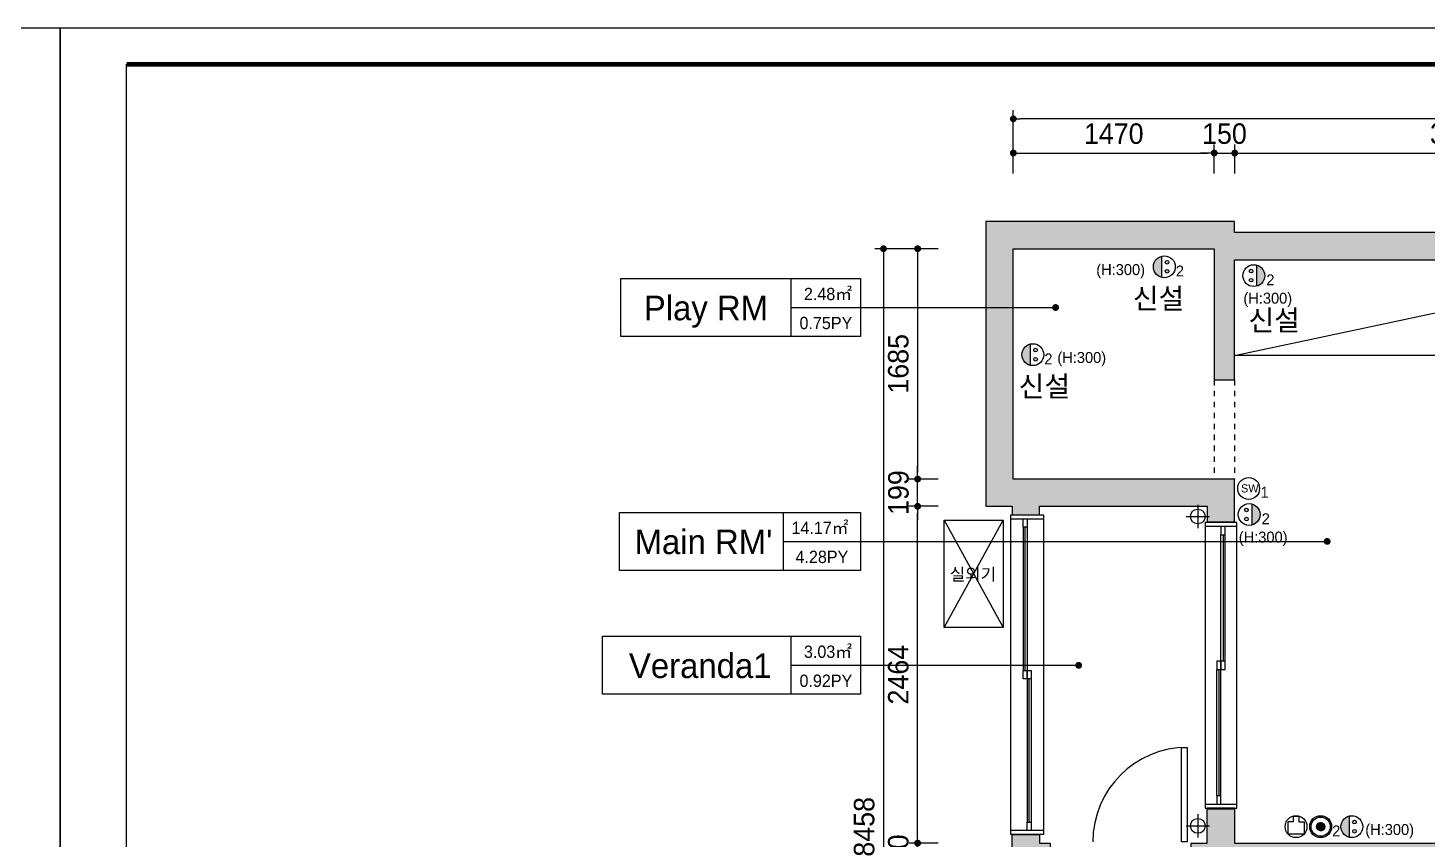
# Model space of a CAD drawing. Header units: millimetres. Extents: x 0 to 400063, y 963 to 238763.
# Drawn here: x 106853 to 117097, y 118955 to 124894 of the extents above; entities that cross this region are included whole.
import ezdxf
from ezdxf.enums import TextEntityAlignment as Align

# ---------------------------------------------------------------- set-up
doc = ezdxf.new("R2010")
doc.units = ezdxf.units.MM
doc.header["$LTSCALE"] = 40
doc.header["$PDMODE"] = 34
doc.linetypes.add('HIDDEN', pattern=[2, 1, -1])
doc.layers.get('Defpoints').update_dxf_attribs({"color": 249})
doc.layers.add('.', color=7, linetype='Continuous', lineweight=13)
for name, color, linetype in [('2sec', 2, 'Continuous'), ('3TI-CE-LIGHT', 6, 'Continuous'), ('3TI-CE-LTEXT', 7, 'Continuous'), ('DIM', 8, 'Continuous'), ('DOOR', 4, 'Continuous'), ('DOOR-FRAME', 4, 'Continuous'), ('DWG', 7, 'Continuous'), ('GPG-TEXT', 3, 'Continuous'), ('SOL253', 253, 'Continuous'), ('도면층4', 4, 'Continuous'), ('도면층5', 5, 'Continuous'), ('도면층8', 253, 'Continuous'), ('전기', 7, 'Continuous')]:
    doc.layers.add(name, color=color, linetype=linetype)
doc.styles.add('GHS', font='stylu.ttf')
doc.styles.add('HANA-TEXT', font='stylu.ttf')
doc.styles.add('HY울릉도L', font='HYWULM.TTF')
doc.styles.add('울릉도 L', font='HYWULM.TTF')
doc.styles.add('휴먼엑스포', font='stylu.ttf')
doc.dimstyles.new('황금손50', dxfattribs={"dimscale": 50, "dimtxt": 3, "dimasz": 1, "dimexe": 1.25, "dimexo": 2, "dimgap": 1.25, "dimtad": 1, "dimdec": 0, "dimzin": 9, "dimtxsty": '울릉도 L', "dimblk": 'DOT', "dimcen": 2.5, "dimclrd": 1, "dimclre": 1, "dimadec": 0, "dimazin": 0, "dimtfac": 1, "dimtdec": 0, "dimtix": 1, "dimtmove": 0, "dimatfit": 2, "dimldrblk": 'DOT', "dimfxl": 0, "dimarcsym": 0})
pattern_1 = [(45, (-37885.294, -39174.001), (-11.2253202, 11.2253202), [])]

# ---------------------------------------------------------------- blocks, each defined once
blk = doc.blocks.new('_Dot')
at = {"color": 0, "lineweight": -2}
blk.add_line((-0.5, 0), (-1, 0), dxfattribs=at)
at = {"color": 0, "const_width": 0.5}
blk.add_lwpolyline([(-0.25, 0, 1), (0.25, 0, 1)], format="xyb", close=True, dxfattribs=at)
blk = doc.blocks.new('*D197')
at = {"layer": 'Defpoints', "color": 0}
for p in [(115533, 123980), (114063, 123730), (115533, 123730)]:
    blk.add_point(p, dxfattribs=at)
at = {"layer": 'DIM', "color": 1, "lineweight": -2}
for p, q in [((114063, 123830), (114063, 124043)), ((114113, 123980), (115483, 123980)), ((115533, 123830), (115533, 124043))]:
    blk.add_line(p, q, dxfattribs=at)
at = {"layer": 'DIM', "color": 1, "lineweight": -2, "xscale": 50, "yscale": 50, "zscale": 50, "rotation": 180}
blk.add_blockref('_Dot', (114063, 123980), dxfattribs=at)
at = {"layer": 'DIM', "color": 1, "lineweight": -2, "xscale": 50, "yscale": 50, "zscale": 50}
blk.add_blockref('_Dot', (115533, 123980), dxfattribs=at)
at = {"layer": 'DIM', "color": 1, "insert": (114798, 124121), "char_height": 150, "attachment_point": 5, "style": '울릉도 L'}
blk.add_mtext('1470', dxfattribs=at)
blk = doc.blocks.new('*D198')
at = {"layer": 'Defpoints', "color": 0}
for p in [(115683, 123980), (115533, 123730), (115683, 123730)]:
    blk.add_point(p, dxfattribs=at)
at = {"layer": 'DIM', "color": 1, "lineweight": -2}
for p, q in [((115483, 123980), (115433, 123980)), ((115533, 123830), (115533, 124043)), ((115533, 123980), (115683, 123980)), ((115683, 123830), (115683, 124043)), ((115733, 123980), (115783, 123980))]:
    blk.add_line(p, q, dxfattribs=at)
at = {"layer": 'DIM', "color": 1, "lineweight": -2, "xscale": 50, "yscale": 50, "zscale": 50}
blk.add_blockref('_Dot', (115533, 123980), dxfattribs=at)
at = {"layer": 'DIM', "color": 1, "lineweight": -2, "xscale": 50, "yscale": 50, "zscale": 50, "rotation": 180}
blk.add_blockref('_Dot', (115683, 123980), dxfattribs=at)
at = {"layer": 'DIM', "color": 1, "insert": (115608, 124121), "char_height": 150, "attachment_point": 5, "style": '울릉도 L'}
blk.add_mtext('150', dxfattribs=at)
blk = doc.blocks.new('*D199')
at = {"layer": 'Defpoints', "color": 0}
for p in [(118978, 123980), (115683, 123730), (118978, 123730)]:
    blk.add_point(p, dxfattribs=at)
at = {"layer": 'DIM', "color": 1, "lineweight": -2}
for p, q in [((115683, 123830), (115683, 124043)), ((115733, 123980), (118928, 123980)), ((118978, 123830), (118978, 124043))]:
    blk.add_line(p, q, dxfattribs=at)
at = {"layer": 'DIM', "color": 1, "lineweight": -2, "xscale": 50, "yscale": 50, "zscale": 50, "rotation": 180}
blk.add_blockref('_Dot', (115683, 123980), dxfattribs=at)
at = {"layer": 'DIM', "color": 1, "lineweight": -2, "xscale": 50, "yscale": 50, "zscale": 50}
blk.add_blockref('_Dot', (118978, 123980), dxfattribs=at)
at = {"layer": 'DIM', "color": 1, "insert": (117330, 124121), "char_height": 150, "attachment_point": 5, "style": '울릉도 L'}
blk.add_mtext('3295', dxfattribs=at)
blk = doc.blocks.new('*D204')
at = {"layer": 'Defpoints', "color": 0}
for p in [(114063, 124230), (114063, 123730), (125726, 123730)]:
    blk.add_point(p, dxfattribs=at)
at = {"layer": 'DIM', "color": 1, "lineweight": -2}
for p, q in [((114063, 123830), (114063, 124293)), ((125726, 123830), (125726, 124293)), ((125676, 124230), (114113, 124230))]:
    blk.add_line(p, q, dxfattribs=at)
at = {"layer": 'DIM', "color": 1, "lineweight": -2, "xscale": 50, "yscale": 50, "zscale": 50, "rotation": 180}
blk.add_blockref('_Dot', (114063, 124230), dxfattribs=at)
at = {"layer": 'DIM', "color": 1, "lineweight": -2, "xscale": 50, "yscale": 50, "zscale": 50}
blk.add_blockref('_Dot', (125726, 124230), dxfattribs=at)
at = {"layer": 'DIM', "color": 1, "insert": (119894, 124371), "char_height": 150, "attachment_point": 5, "style": '울릉도 L'}
blk.add_mtext('11663', dxfattribs=at)
blk = doc.blocks.new('*D221')
at = {"layer": 'Defpoints', "color": 0}
for p in [(113363, 118932), (113613, 118932), (113613, 118732)]:
    blk.add_point(p, dxfattribs=at)
at = {"layer": 'DIM', "color": 1, "lineweight": -2}
for p, q in [((113363, 118982), (113363, 119032)), ((113513, 118932), (113300, 118932)), ((113363, 118732), (113363, 118932)), ((113513, 118732), (113300, 118732)), ((113363, 118682), (113363, 118632))]:
    blk.add_line(p, q, dxfattribs=at)
at = {"layer": 'DIM', "color": 1, "lineweight": -2, "xscale": 50, "yscale": 50, "zscale": 50}
for p, rotation in [((113363, 118932), 270), ((113363, 118732), 90)]:
    blk.add_blockref('_Dot', p, dxfattribs=dict(at, rotation=rotation))
at = {"layer": 'DIM', "color": 1, "insert": (113222, 118832), "char_height": 150, "attachment_point": 5, "rotation": 90, "style": '울릉도 L'}
blk.add_mtext('200', dxfattribs=at)
blk = doc.blocks.new('*D222')
at = {"layer": 'Defpoints', "color": 0}
for p in [(113363, 121396), (113613, 121396), (113613, 118932)]:
    blk.add_point(p, dxfattribs=at)
at = {"layer": 'DIM', "color": 1, "lineweight": -2}
for p, q in [((113513, 121396), (113300, 121396)), ((113363, 118982), (113363, 121346)), ((113513, 118932), (113300, 118932))]:
    blk.add_line(p, q, dxfattribs=at)
at = {"layer": 'DIM', "color": 1, "lineweight": -2, "xscale": 50, "yscale": 50, "zscale": 50}
for p, rotation in [((113363, 121396), 90), ((113363, 118932), 270)]:
    blk.add_blockref('_Dot', p, dxfattribs=dict(at, rotation=rotation))
at = {"layer": 'DIM', "color": 1, "insert": (113222, 120164), "char_height": 150, "attachment_point": 5, "rotation": 90, "style": '울릉도 L'}
blk.add_mtext('2464', dxfattribs=at)
blk = doc.blocks.new('*D223')
at = {"layer": 'Defpoints', "color": 0}
for p in [(113363, 121595), (113613, 121595), (113613, 121396)]:
    blk.add_point(p, dxfattribs=at)
at = {"layer": 'DIM', "color": 1, "lineweight": -2}
for p, q in [((113363, 121645), (113363, 121695)), ((113513, 121595), (113300, 121595)), ((113363, 121396), (113363, 121595)), ((113513, 121396), (113300, 121396)), ((113363, 121346), (113363, 121296))]:
    blk.add_line(p, q, dxfattribs=at)
at = {"layer": 'DIM', "color": 1, "lineweight": -2, "xscale": 50, "yscale": 50, "zscale": 50}
for p, rotation in [((113363, 121595), 270), ((113363, 121396), 90)]:
    blk.add_blockref('_Dot', p, dxfattribs=dict(at, rotation=rotation))
at = {"layer": 'DIM', "color": 1, "insert": (113223, 121496), "char_height": 150, "attachment_point": 5, "rotation": 90, "style": '울릉도 L'}
blk.add_mtext('199', dxfattribs=at)
blk = doc.blocks.new('*D224')
at = {"layer": 'Defpoints', "color": 0}
for p in [(113613, 123280), (113363, 121595), (113613, 121595)]:
    blk.add_point(p, dxfattribs=at)
at = {"layer": 'DIM', "color": 1, "lineweight": -2}
for p, q in [((113513, 123280), (113300, 123280)), ((113363, 123230), (113363, 121645)), ((113513, 121595), (113300, 121595))]:
    blk.add_line(p, q, dxfattribs=at)
at = {"layer": 'DIM', "color": 1, "lineweight": -2, "xscale": 50, "yscale": 50, "zscale": 50}
for p, rotation in [((113363, 123280), 90), ((113363, 121595), 270)]:
    blk.add_blockref('_Dot', p, dxfattribs=dict(at, rotation=rotation))
at = {"layer": 'DIM', "color": 1, "insert": (113222, 122438), "char_height": 150, "attachment_point": 5, "rotation": 90, "style": '울릉도 L'}
blk.add_mtext('1685', dxfattribs=at)
blk = doc.blocks.new('*D225')
at = {"layer": 'Defpoints', "color": 0}
for p in [(113613, 123280), (113113, 114822), (113613, 114822)]:
    blk.add_point(p, dxfattribs=at)
at = {"layer": 'DIM', "color": 1, "lineweight": -2}
for p, q in [((113513, 123280), (113050, 123280)), ((113113, 123230), (113113, 114872)), ((113513, 114822), (113050, 114822))]:
    blk.add_line(p, q, dxfattribs=at)
at = {"layer": 'DIM', "color": 1, "lineweight": -2, "xscale": 50, "yscale": 50, "zscale": 50}
for p, rotation in [((113113, 123280), 90), ((113113, 114822), 270)]:
    blk.add_blockref('_Dot', p, dxfattribs=dict(at, rotation=rotation))
at = {"layer": 'DIM', "color": 1, "insert": (112972, 119051), "char_height": 150, "attachment_point": 5, "rotation": 90, "style": '울릉도 L'}
blk.add_mtext('8458', dxfattribs=at)

msp = doc.modelspace()

# ---------------------------------------------------------------- hatches: boundary and pattern name
at = {"layer": '.'}
h = msp.add_hatch(color=251, dxfattribs=at)
h.dxf.hatch_style = 1
h.paths.add_polyline_path([(114211.6, 115385.2), (114011.6, 115293), (114011.6, 114622.2), (116445.8, 114622.2), (116445.8, 114822.2), (114211.6, 114822.2)])
h.paths.add_polyline_path([(119464.6, 114822.2), (116445.8, 114822.2), (116445.8, 114622.2), (119464.6, 114622.2)])
h.paths.add_polyline_path([(124342.4, 114767.2), (123882.4, 114767.2), (123882.4, 115409.2), (123682.4, 115409.2), (123682.4, 114822.2), (120976.6, 114822.2), (120976.6, 116297.2), (120822.4, 116297.2), (120821.6, 114822.2), (120426.6, 114822.2), (120426.6, 114622.2), (124135.4, 114622.2), (124135.4, 113259.2), (125295.4, 113259.2), (125295.4, 113947.2), (125172.4, 113947.2), (125172.4, 113382.2), (124342.4, 113382.2)])
h.paths.add_polyline_path([(123882.4, 117222.2), (123959.1, 117222.2), (123959.1, 117382.2), (120821.6, 117382.2), (120821.6, 117197.2), (120976.6, 117197.2), (120976.6, 117222.2), (123682.4, 117222.2), (123682.4, 116589.2), (123882.4, 116589.2)])
h.paths.add_polyline_path([(125950.6, 117637.2), (125750.6, 117637.2), (125750.6, 117382.2), (124754.1, 117382.2), (124754.1, 117222.2), (124942.4, 117222.2), (124942.4, 116622.2), (125772.4, 116622.2), (125772.4, 116482.2), (125950.6, 116482.2), (125950.6, 116622.2)])
h.paths.add_polyline_path([(125131.6, 117222.2), (125750.6, 117222.2), (125750.6, 116822.2), (125131.6, 116822.2)], flags=16)
h.paths.add_polyline_path([(125950.6, 120113.2), (122525.6, 120113.2), (122525.6, 119957.2), (125750.6, 119957.2), (125750.6, 119707.2), (125950.6, 119707.2)])
h.paths.add_polyline_path([(121622.6, 120113.2), (121610.6, 120113.2), (121610.6, 121753.2), (120985.6, 121753.2), (120985.6, 123198.2), (125725.6, 123198.2), (125725.6, 122488.2), (125950.6, 122488.2), (125950.6, 123398.2), (115682.6, 123398.2), (115682.6, 123480.2), (113862.6, 123480.2), (113862.6, 121396.2), (114054.6, 121396.2), (114054.6, 121334.2), (114254.6, 121334.2), (114254.6, 121396.2), (115482.6, 121396.2), (115482.6, 121282.2), (115682.6, 121282.2), (115682.6, 121595.2), (114062.6, 121595.2), (114062.6, 123280.2), (115532.6, 123280.2), (115532.6, 122320.2), (115682.6, 122320.2), (115682.6, 123198.2), (118977.6, 123198.2), (118977.6, 122450.2), (119127.6, 122450.2), (119127.6, 123198.2), (120472.6, 123198.2), (120472.6, 121753.2), (118977.6, 121753.2), (118977.6, 119821.2), (119132.6, 119821.2), (119132.6, 119957.2), (119147.6, 119957.2), (119147.6, 120107.2), (119132.6, 120107.2), (119132.6, 121557.2), (120717.6, 121557.2), (121467.6, 121557.2), (121467.6, 120107.2), (120717.6, 120107.2), (119947.6, 120107.2), (119947.6, 119957.2), (121622.6, 119957.2)])
h.paths.add_polyline_path([(120835.6, 121753.2), (120622.6, 121753.2), (120622.6, 123198.2), (120835.6, 123198.2)], flags=16)
h.paths.add_polyline_path([(119132.6, 118932.2), (115682.6, 118932.2), (115682.6, 119182.2), (115482.6, 119182.2), (115482.6, 118932.2), (115364.6, 118932.2), (115364.6, 118732.2), (119132.6, 118732.2)])
h.paths.add_polyline_path([(114331.6, 118932.2), (114254.6, 118932.2), (114254.6, 118994.2), (114054.6, 118994.2), (114053.3, 118749.2), (114211.6, 118732.2), (114331.6, 118732.2)])
h = msp.add_hatch(dxfattribs=at)
h.set_pattern_fill('ANSI31', color=256, scale=5)
h.set_pattern_definition(pattern_1)
h.paths.add_polyline_path([(115682.6, 121282.2), (115482.6, 121282.2), (115482.6, 121277.2), (115682.6, 121277.2)])
h = msp.add_hatch(dxfattribs=at)
h.set_pattern_fill('ANSI31', color=256, scale=5)
h.set_pattern_definition(pattern_1)
h.paths.add_polyline_path([(115682.6, 119187.2), (115482.6, 119187.2), (115482.6, 119182.2), (115682.6, 119182.2)])
at = {"layer": '전기'}
h = msp.add_hatch(color=256, dxfattribs=at)
h.dxf.hatch_style = 1
h.paths.add_polyline_path([(115147.9, 123225.5, 0.3419987), (115087.9, 123148, 0.3419987), (115147.9, 123070.5)])
h.paths.add_polyline_path([(115174.6, 123181.3, 1), (115201.2, 123181.3, 1)])
h.paths.add_polyline_path([(115174.6, 123114.7, 1), (115201.2, 123114.7, 1)])
h = msp.add_hatch(color=256, dxfattribs=at)
h.dxf.hatch_style = 1
h.paths.add_polyline_path([(115842.5, 123160.7, -0.3419987), (115902.5, 123083.3, -0.3419987), (115842.5, 123005.8)])
h.paths.add_polyline_path([(115815.9, 123116.6, -1), (115789.2, 123116.6, -1)])
h.paths.add_polyline_path([(115815.9, 123049.9, -1), (115789.2, 123049.9, -1)])
h = msp.add_hatch(color=256, dxfattribs=at)
h.dxf.hatch_style = 1
h.paths.add_polyline_path([(114185.7, 122582.4, 0.3419987), (114125.7, 122505, 0.3419987), (114185.7, 122427.5)])
h.paths.add_polyline_path([(114212.4, 122538.3, 1), (114239.1, 122538.3, 1)])
h.paths.add_polyline_path([(114212.4, 122471.6, 1), (114239.1, 122471.6, 1)])
h = msp.add_hatch(color=256, dxfattribs=at)
h.dxf.hatch_style = 1
h.paths.add_polyline_path([(115808.8, 121413.2, -0.3419987), (115868.8, 121335.7, -0.3419987), (115808.8, 121258.3)])
h.paths.add_polyline_path([(115782.2, 121369, -1), (115755.5, 121369, -1)])
h.paths.add_polyline_path([(115782.2, 121302.4, -1), (115755.5, 121302.4, -1)])
h = msp.add_hatch(dxfattribs=at)
h.set_pattern_fill('ANSI31', color=256)
h.set_pattern_definition([(45, (291750.32446, 224072.41353), (-0.08838834765, 0.08838834765), [])])
h.paths.add_polyline_path([(116282.1, 119052.2, 1), (116342.1, 119052.2, 1)])
h = msp.add_hatch(color=256, dxfattribs=at)
h.dxf.hatch_style = 1
h.paths.add_polyline_path([(116519.6, 119129.7, 0.3419987), (116459.6, 119052.2, 0.3419987), (116519.6, 118974.8)])
h.paths.add_polyline_path([(116546.2, 119085.5, 1), (116572.9, 119085.5, 1)])
h.paths.add_polyline_path([(116546.2, 119018.9, 1), (116572.9, 119018.9, 1)])

# ---------------------------------------------------------------- linework, layer by layer
at = {"layer": '2sec'}
msp.add_lwpolyline([(125950.6, 123398.2), (115682.6, 123398.2), (115682.6, 123480.2), (113862.6, 123480.2), (113862.6, 121396.2), (114054.6, 121396.2), (114054.6, 121334.2), (114254.6, 121334.2), (114254.6, 121396.2), (115482.6, 121396.2), (115482.6, 121282.2), (115682.6, 121282.2), (115682.6, 121595.2), (114062.6, 121595.2), (114062.6, 123280.2), (115532.6, 123280.2), (115532.6, 122320.2), (115682.6, 122320.2), (115682.6, 123198.2), (118977.6, 123198.2)], dxfattribs=at)
for points in [[(115482.6, 121282.2), (115682.6, 121282.2), (115682.6, 121277.2), (115482.6, 121277.2)], [(115682.6, 118932.2), (119132.6, 118932.2), (119132.6, 118732.2), (115364.6, 118732.2), (115364.6, 118932.2), (115482.6, 118932.2), (115482.6, 119182.2), (115682.6, 119182.2)], [(115482.6, 119182.2), (115682.6, 119182.2), (115682.6, 119187.2), (115482.6, 119187.2)], [(114331.6, 118932.2), (114331.6, 118732.2), (114211.6, 118732.2), (114053.3, 118749.2), (114054.6, 118994.2), (114254.6, 118994.2), (114254.6, 118932.2)]]:
    msp.add_lwpolyline(points, close=True, dxfattribs=at)
at = {"layer": '3TI-CE-LIGHT'}
for p, q in [((113556, 120509.3), (113988.3, 121294.4)), ((113556, 121294.4), (113988.3, 120509.3))]:
    msp.add_line(p, q, dxfattribs=at)
msp.add_lwpolyline([(113556, 121294.4), (113988.3, 121294.4), (113988.3, 120509.3), (113556, 120509.3)], close=True, dxfattribs=at)
at = {"layer": 'Defpoints', "color": 9}
for points in [[(107088.3, 124894.5), (86729.9, 124894.5), (86729.9, 110534.2), (107088.3, 110534.2)], [(127446.6, 124894.5), (107088.3, 124894.5), (107088.3, 110534.2), (127446.6, 110534.2)]]:
    msp.add_lwpolyline(points, close=True, dxfattribs=at)
at = {"layer": 'Defpoints'}
msp.add_lwpolyline([(107574.9, 124629), (126959.9, 124629), (126959.9, 112110.4), (107574.9, 112110.4)], close=True, dxfattribs=at)
at = {"layer": 'DOOR', "color": 5}
msp.add_arc((115334.6, 118942.2), 690, 90, 180, dxfattribs=at)
at = {"layer": 'DOOR-FRAME', "linetype": 'Continuous'}
msp.add_lwpolyline([(115334.6, 119632.2), (115334.6, 118942.2), (115294.6, 118942.2), (115294.6, 119632.2)], close=True, dxfattribs=at)
at = {"layer": 'DWG', "color": 2, "const_width": 32.4}
msp.add_lwpolyline([(107574.9, 124629), (126959.9, 124629)], dxfattribs=at)
at = {"layer": 'SOL253'}
for p, q in [((112436.2, 122637.6), (112436.2, 123062.1)), ((112436.2, 122849.8), (112945.8, 122849.8)), ((112945.8, 122849.8), (114372.2, 122849.8)), ((112380.4, 120926.8), (112380.4, 121351.3)), ((112380.4, 121139.1), (112945.8, 121139.1)), ((112945.8, 121139.1), (116359.5, 121139.1)), ((112436.2, 120020.6), (112436.2, 120445.1)), ((112436.2, 120232.8), (112945.8, 120232.8)), ((112945.8, 120232.8), (114541.6, 120232.8))]:
    msp.add_line(p, q, dxfattribs=at)
for points in [[(111190.5, 123062.1), (112945.8, 123062.1), (112945.8, 122637.6), (111190.5, 122637.6)], [(111180.4, 121351.3), (112945.8, 121351.3), (112945.8, 120926.8), (111180.4, 120926.8)], [(111057.5, 120445.1), (112945.8, 120445.1), (112945.8, 120020.6), (111057.5, 120020.6)]]:
    msp.add_lwpolyline(points, close=True, dxfattribs=at)
at = {"layer": 'SOL253', "const_width": 25}
for points in [[(114372.2, 122837.3, -1), (114372.2, 122862.3, -1)], [(116359.5, 121126.6, -1), (116359.5, 121151.6, -1)], [(114541.6, 120220.3, -1), (114541.6, 120245.3, -1)]]:
    msp.add_lwpolyline(points, format="xyb", close=True, dxfattribs=at)
at = {"layer": '도면층4'}
for p, q in [((114044.6, 118994.2), (114044.6, 121334.2)), ((114044.6, 121334.2), (114284.6, 121334.2)), ((114044.6, 121304.2), (114284.6, 121304.2)), ((114284.6, 121334.2), (114284.6, 118994.2)), ((114149.6, 120194.2), (114149.6, 121244.2)), ((115467.6, 121277.2), (115467.6, 119187.2)), ((115697.6, 121277.2), (115467.6, 121277.2)), ((115697.6, 121247.2), (115467.6, 121247.2)), ((115697.6, 119187.2), (115697.6, 121277.2)), ((115597.6, 121187.2), (115597.6, 120262.2)), ((115567.6, 120202.2), (115567.6, 119277.2)), ((114179.6, 119084.2), (114179.6, 120134.2)), ((115467.6, 119217.2), (115697.6, 119217.2)), ((115467.6, 119187.2), (115697.6, 119187.2)), ((114284.6, 119024.2), (114044.6, 119024.2)), ((114284.6, 118994.2), (114044.6, 118994.2))]:
    msp.add_line(p, q, dxfattribs=at)
for points in [[(114164.6, 121244.2), (114134.6, 121244.2), (114134.6, 121304.2), (114164.6, 121304.2)], [(115612.6, 121247.2), (115582.6, 121247.2), (115582.6, 121187.2), (115612.6, 121187.2)], [(114164.6, 120134.2), (114134.6, 120134.2), (114134.6, 120194.2), (114164.6, 120194.2)], [(114194.6, 120134.2), (114164.6, 120134.2), (114164.6, 120194.2), (114194.6, 120194.2)], [(115582.6, 120262.2), (115552.6, 120262.2), (115552.6, 120202.2), (115582.6, 120202.2)], [(115612.6, 120262.2), (115582.6, 120262.2), (115582.6, 120202.2), (115612.6, 120202.2)], [(115582.6, 119277.2), (115552.6, 119277.2), (115552.6, 119217.2), (115582.6, 119217.2)], [(114194.6, 119024.2), (114164.6, 119024.2), (114164.6, 119084.2), (114194.6, 119084.2)]]:
    msp.add_lwpolyline(points, close=True, dxfattribs=at)
at = {"layer": '도면층5'}
for p, q in [((114134.6, 121244.2), (114134.6, 120194.2)), ((114164.6, 121244.2), (114164.6, 120194.2)), ((115582.6, 120262.2), (115582.6, 121187.2)), ((115612.6, 120262.2), (115612.6, 121187.2)), ((115552.6, 119277.2), (115552.6, 120202.2)), ((115582.6, 119277.2), (115582.6, 120202.2)), ((114164.6, 120134.2), (114164.6, 119084.2)), ((114194.6, 120134.2), (114194.6, 119084.2))]:
    msp.add_line(p, q, dxfattribs=at)
at = {"layer": '도면층8'}
for p, q in [((115682.6, 122498.2), (118977.6, 123198.2)), ((115413.3, 121406.9), (115413.3, 121235.2)), ((115327.4, 121321), (115499.2, 121321)), ((115413.3, 119144), (115413.3, 118972.2)), ((115327.4, 119058.1), (115499.2, 119058.1))]:
    msp.add_line(p, q, dxfattribs=at)
at = {"layer": '도면층8', "linetype": 'HIDDEN'}
for p, q in [((115532.6, 122320.2), (115532.6, 121595.2)), ((115682.6, 122320.2), (115682.6, 121595.2))]:
    msp.add_line(p, q, dxfattribs=at)
at = {"layer": '도면층8'}
msp.add_lwpolyline([(118977.6, 122498.2), (115682.6, 122498.2), (115682.6, 123198.2), (118977.6, 123198.2)], close=True, dxfattribs=at)
for centre in [(115413.3, 121321), (115413.3, 119058.1)]:
    msp.add_circle(centre, 54, dxfattribs=at)
at = {"layer": '전기'}
for p, q in [((115147.9, 123225.5), (115147.9, 123070.5)), ((115842.5, 123160.7), (115842.5, 123005.8)), ((114185.7, 122582.4), (114185.7, 122427.5)), ((115808.8, 121413.2), (115808.8, 121258.3)), ((116111.9, 119088.2), (116071.9, 119088.2)), ((116071.9, 119088.2), (116071.9, 119000.2)), ((116111.9, 119128.2), (116151.9, 119128.2)), ((116111.9, 119128.2), (116111.9, 119088.2)), ((116151.9, 119128.2), (116151.9, 119088.2)), ((116151.9, 119088.2), (116191.9, 119088.2)), ((116191.9, 119088.2), (116191.9, 119000.2)), ((116519.6, 119129.7), (116519.6, 118974.8)), ((116071.9, 119000.2), (116191.9, 119000.2))]:
    msp.add_line(p, q, dxfattribs=at)
for centre, radius in [((115167.9, 123148), 80), ((115187.9, 123181.3), 13.3), ((115822.5, 123083.3), 80), ((115187.9, 123114.7), 13.3), ((115802.5, 123116.6), 13.3), ((115802.5, 123049.9), 13.3), ((114205.7, 122505), 80), ((114225.7, 122538.3), 13.3), ((114225.7, 122471.6), 13.3), ((115784.7, 121526.6), 80), ((115788.8, 121335.7), 80), ((115768.8, 121369), 13.3), ((115768.8, 121302.4), 13.3), ((116131.9, 119052.2), 80), ((116312.1, 119052.2), 80), ((116312.1, 119052.2), 70), ((116312.1, 119052.2), 30), ((116539.6, 119052.2), 80), ((116559.6, 119085.5), 13.3), ((116559.6, 119018.9), 13.3)]:
    msp.add_circle(centre, radius, dxfattribs=at)

# ---------------------------------------------------------------- texts
at = {"layer": '3TI-CE-LTEXT', "color": 3, "ltscale": 0.5, "style": 'HANA-TEXT'}
for p in [(115125.8, 122919.4), (115971.3, 122759), (114290.4, 122276.3)]:
    msp.add_text('신설', height=150, rotation=360, dxfattribs=at).set_placement(p, align=Align.MIDDLE)
at = {"layer": 'GPG-TEXT'}
for s, height, style, p in [('Play RM', 180, 'GHS', (111813.8, 122756.5)), ('2.48㎡', 90, 'HY울릉도L', (112707, 122903.9)), ('0.75PY', 90, 'HY울릉도L', (112691.6, 122691.7)), ('14.17㎡', 90, 'HY울릉도L', (112648.5, 121193.2)), ("Main RM'", 180, 'GHS', (111795.9, 121045.8)), ('4.28PY', 90, 'HY울릉도L', (112662.3, 120980.9)), ('3.03㎡', 90, 'HY울릉도L', (112707, 120286.9)), ('Veranda1', 180, 'GHS', (111772, 120139.5)), ('0.92PY', 90, 'HY울릉도L', (112691.6, 120074.7))]:
    msp.add_text(s, height=height, dxfattribs=dict(at, style=style)).set_placement(p, align=Align.CENTER)
at = {"layer": '도면층4', "style": '휴먼엑스포'}
msp.add_text('실외기', height=90, dxfattribs=at).set_placement((113597.9, 120853.4))
at = {"layer": '전기', "style": '휴먼엑스포'}
for s, height, p in [('(H:300)', 80, (114669.9, 123087.3)), ('2', 80, (115252.1, 123076.9)), ('2', 80, (115914.3, 123012.2)), ('(H:300)', 80, (115746.5, 122878.1)), ('(H:300)', 80, (114385.3, 122444.3)), ('2', 80, (114289.9, 122433.9)), ('SW', 60, (115728.8, 121497.1)), ('1', 80, (115871.8, 121458.7)), ('2', 80, (115880.5, 121264.6)), ('(H:300)', 80, (115712.7, 121130.6)), ('2', 80, (116395.9, 118981.1)), ('(H:300)', 80, (116638.3, 118991.5))]:
    msp.add_text(s, height=height, dxfattribs=at).set_placement(p)

# ---------------------------------------------------------------- dimensions: what is measured, and where the dimension line sits
at = {"layer": 'DIM'}
for base, p1, p2, picture, middle in [((114062.6, 124230.2), (125725.6, 123730.2), (114062.6, 123730.2), '*D204', (119894.1, 124370.8)), ((115532.6, 123980.2), (114062.6, 123730.2), (115532.6, 123730.2), '*D197', (114797.6, 124120.7)), ((115682.6, 123980.2), (115532.6, 123730.2), (115682.6, 123730.2), '*D198', (115607.6, 124120.7)), ((118977.6, 123980.2), (115682.6, 123730.2), (118977.6, 123730.2), '*D199', (117330.1, 124120.8))]:
    dim = msp.add_linear_dim(base=base, p1=p1, p2=p2, dimstyle='황금손50', override={"dimclrt": 1}, dxfattribs=at)
    dim.commit()
    dim.dimension.update_dxf_attribs({"geometry": picture, "text_midpoint": middle})
for base, p1, p2, picture, middle in [((113112.6, 114822.2), (113612.6, 123280.2), (113612.6, 114822.2), '*D225', (112972.1, 119051.2)), ((113362.6, 121595.2), (113612.6, 123280.2), (113612.6, 121595.2), '*D224', (113221.9, 122437.7)), ((113362.6, 121595.2), (113612.6, 121396.2), (113612.6, 121595.2), '*D223', (113223.3, 121495.7)), ((113362.6, 121396.2), (113612.6, 118932.2), (113612.6, 121396.2), '*D222', (113222, 120164.2)), ((113362.6, 118932.2), (113612.6, 118732.2), (113612.6, 118932.2), '*D221', (113222.1, 118832.2))]:
    dim = msp.add_linear_dim(base=base, p1=p1, p2=p2, angle=90, dimstyle='황금손50', override={"dimclrt": 1}, dxfattribs=at)
    dim.commit()
    dim.dimension.update_dxf_attribs({"geometry": picture, "text_midpoint": middle})

doc.saveas('drawing.dxf')
